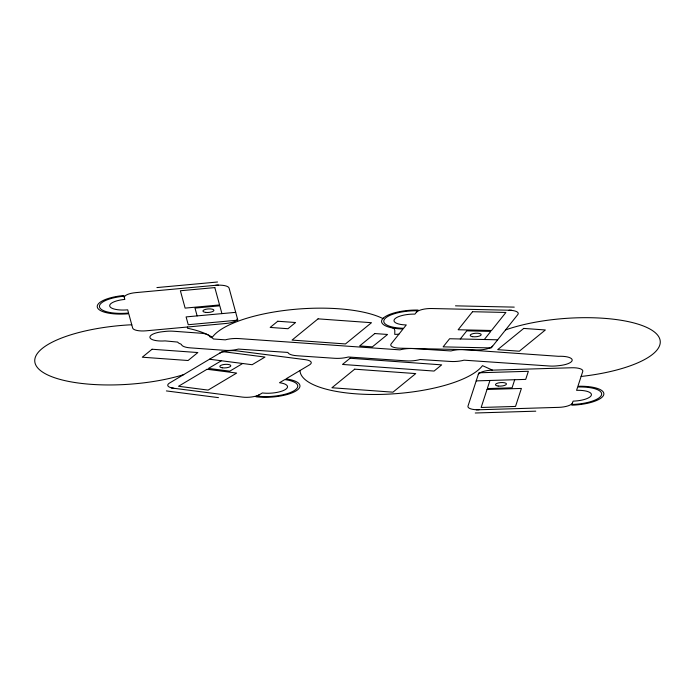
<?xml version="1.0" encoding="UTF-8"?>
<svg xmlns="http://www.w3.org/2000/svg" width="695" height="695" viewBox="0 0 695 695"><rect width="100%" height="100%" fill="white"/><g stroke="black" fill="none" stroke-linecap="round" stroke-linejoin="round"><path stroke-width="1.04" d="M489.958 380.469L487.317 388.575L512.067 387.827L514.708 379.722M460.281 338.986L466.762 330.863L490.792 331.393L484.311 339.516M383.24 318.171L382.867 318.588L381.868 318.058A92.852 29.616 -4.1 0 0 288.833 309.935A92.852 29.616 -4.1 0 0 212.522 336.979L210.359 336.137A92.852 29.616 -4.1 0 0 188.275 328.387L187.476 328.24L187.424 327.015M221.349 360.757L208.491 368.411L229.81 371.156L242.659 363.502M505.534 329.951L508.175 329.013A92.852 29.616 -4.1 0 1 652.145 330.368A92.852 29.616 -4.1 0 1 581.159 376.455L581.116 376.455M183.706 374.596L181.065 375.422A92.852 29.616 -4.1 0 1 38.99 369.254A92.852 29.616 -4.1 0 1 128.34 324.939L131.763 324.774M156.922 287.574L217.535 282.005M218.369 285.046L135.707 292.638A12.475 3.979 -4.1 0 0 124.379 297.677M235.701 312.35L186.104 316.911L188.241 324.721L237.829 320.16L229.072 288.06A12.475 3.979 -4.1 0 0 215.615 285.298M398.887 334.208L394.769 334.408L394.803 330.455L394.039 328.231L392.884 328.049M476.205 380.886L525.707 379.392L528.348 371.295L478.846 372.789L467.996 406.089A12.475 3.979 -4.1 0 0 479.046 409.763M476.292 409.841L558.789 407.357A12.475 3.979 -4.1 0 0 572.489 402.935M475.267 412.995L535.767 411.171M463.244 349.602L461.958 349.576A14.691 4.683 -4.1 0 0 450.933 350.949L413.69 348.595A14.691 4.683 -4.1 0 0 399.929 349.863L239.054 338.578A14.691 4.683 -4.1 0 0 225.284 339.846L213.365 338.986A14.691 4.683 -4.1 0 0 210.385 337.11L209.621 336.545A14.691 4.683 -4.1 0 0 208.622 335.268L207.292 334.538A14.691 4.683 -4.1 0 0 200.768 333.209L173.298 331.22A14.691 4.683 -4.1 0 0 165.592 331.385L162.595 331.706A14.691 4.683 -4.1 0 0 149.946 337.57A14.691 4.683 -4.1 0 0 165.071 340.897L177.685 342.079A14.691 4.683 -4.1 0 0 180.665 343.964L181.43 344.52A14.691 4.683 -4.1 0 0 190.282 347.865L224.624 350.341A14.691 4.683 -4.1 0 0 238.394 349.072L287.895 352.435A14.691 4.683 -4.1 0 0 296.887 355.736L334.677 358.299A14.691 4.683 -4.1 0 0 348.343 356.995L406.132 360.861A14.691 4.683 -4.1 0 0 420.101 359.524L450.273 361.443A14.691 4.683 -4.1 0 0 464.043 360.175L549.363 366.004A14.691 4.683 -4.1 0 0 557.051 365.848L559.492 365.587A14.691 4.683 -4.1 0 0 572.193 359.949A14.691 4.683 -4.1 0 0 558.476 356.309L463.357 349.602M455.494 305.835L514.239 307.129M511.72 310.291L431.612 308.519A12.475 3.979 -4.1 0 0 416.357 312.316M497.663 339.803L449.604 338.743L443.123 346.866L491.183 347.926L517.818 314.557A12.475 3.979 -4.1 0 0 509.044 310.231M209.508 359.228L252.129 364.719L264.986 357.065L222.357 351.574L169.519 383.049A12.475 3.979 -4.1 0 0 173.75 388.253M171.378 387.949L242.425 397.097A12.475 3.979 -4.1 0 0 259.513 394.647M166.383 390.92L218.482 397.636M492.477 370.148L482.478 365.648A92.852 29.616 -4.1 0 1 384.405 394.308A92.852 29.616 -4.1 0 1 300.197 372.181L300.04 370.505M221.922 313.619L219.794 305.809L195 308.094L197.128 315.895M123.971 296.209A26.888 8.575 -4.1 0 0 99.541 307.077A26.888 8.575 -4.1 0 0 128.566 313.037L127.689 309.831A16.628 5.308 -4.1 0 1 109.74 306.139A16.628 5.308 -4.1 0 1 124.848 299.415L123.779 295.514A29.103 9.287 -4.1 0 0 97.335 307.277A29.103 9.287 -4.1 0 0 128.757 313.732L132.658 328.049A12.475 3.979 -4.1 0 0 146.124 330.811L226.023 323.47A12.475 3.979 -4.1 0 0 237.36 318.432M257.081 396.089A26.888 8.575 -4.1 0 0 293.907 390.798A26.888 8.575 -4.1 0 0 284.785 379.592L279.503 382.737A16.628 5.308 -4.1 0 1 285.141 389.669A16.628 5.308 -4.1 0 1 262.371 392.944L255.942 396.776A29.103 9.287 -4.1 0 0 295.801 391.042A29.103 9.287 -4.1 0 0 285.932 378.905L309.492 364.866A12.475 3.979 -4.1 0 0 305.261 359.671L236.587 350.819A12.475 3.979 -4.1 0 0 219.498 353.277M417.582 310.787A26.888 8.575 -4.1 0 0 384.7 318.962A26.888 8.575 -4.1 0 0 403.613 328.283L406.28 324.947A16.628 5.308 -4.1 0 1 394.578 319.179A16.628 5.308 -4.1 0 1 414.924 314.123L418.155 310.066A29.103 9.287 -4.1 0 0 382.563 318.909A29.103 9.287 -4.1 0 0 403.039 329.004L391.163 343.886A12.475 3.979 -4.1 0 0 399.938 348.204L477.369 349.915A12.475 3.979 -4.1 0 0 492.625 346.119M571.985 404.464A26.888 8.575 -4.1 0 0 601.505 394.925A26.888 8.575 -4.1 0 0 577.675 387.002L576.589 390.329A16.628 5.308 -4.1 0 1 591.332 395.238A16.628 5.308 -4.1 0 1 573.071 401.137L571.75 405.185A29.103 9.287 -4.1 0 0 603.703 394.864A29.103 9.287 -4.1 0 0 577.91 386.281L582.757 371.434A12.475 3.979 -4.1 0 0 571.698 367.759L491.956 370.166A12.475 3.979 -4.1 0 0 478.264 374.588M487.021 389.469L481.157 407.47L515.525 406.436L521.398 388.435L487.021 389.469M472.539 311.716L458.135 329.76L491.513 330.49L505.908 312.455L472.539 311.716M152.057 349.238L142.293 357.204L188.084 360.514L197.849 352.547L152.057 349.238M277.757 321.238L270.164 327.432L287.973 328.718L295.566 322.523L277.757 321.238M318.067 318.849L292.039 340.09L345.458 343.947L371.486 322.706L318.067 318.849M374.822 333.548L359.636 345.936L372.355 346.857L387.541 334.469L374.822 333.548M350.08 358.246L342.496 364.441L434.071 371.06L441.664 364.866L350.08 358.246M354.693 369.175L331.915 387.758L392.97 392.171L415.74 373.589L354.693 369.175M523.726 328.414L497.698 349.646L519.321 351.21L545.349 329.977L523.726 328.414M207.067 369.262L178.502 386.272L208.109 390.095L236.665 373.076L207.067 369.262M214.825 287.591L180.387 290.753L185.122 308.111L219.559 304.94L214.825 287.591M205.59 312.385A5.543 1.772 -4.1 0 0 213.947 310.344A5.543 1.772 -4.1 0 0 205.711 309.31A5.543 1.772 -4.1 0 0 205.59 312.385M222.278 367.803A5.543 1.772 -4.1 0 0 230.818 365.865A5.543 1.772 -4.1 0 0 222.774 364.71A5.543 1.772 -4.1 0 0 222.278 367.803M472.6 336.675A5.543 1.772 -4.1 0 0 481.201 334.773A5.543 1.772 -4.1 0 0 473.243 333.574A5.543 1.772 -4.1 0 0 472.6 336.675M498.15 386.038A5.543 1.772 -4.1 0 0 506.481 383.988A5.543 1.772 -4.1 0 0 498.228 382.962A5.543 1.772 -4.1 0 0 498.15 386.038"/></g></svg>
